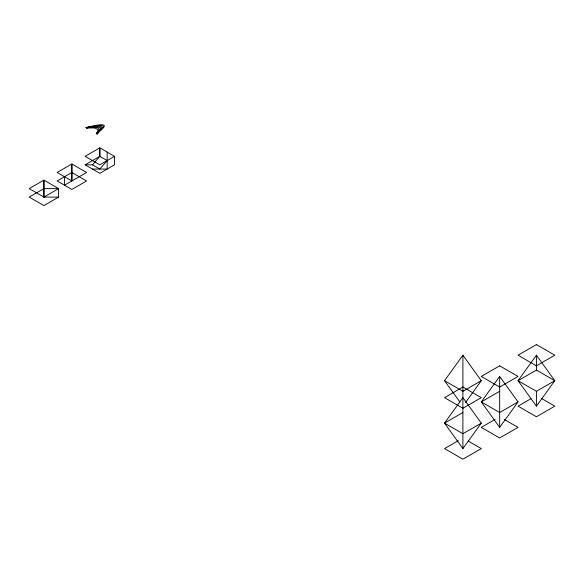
<?xml version="1.0" encoding="UTF-8"?>
<svg xmlns="http://www.w3.org/2000/svg" width="584" height="584" viewBox="0 0 584 584"><rect width="100%" height="100%" fill="white"/><g stroke="black" fill="none" stroke-linecap="round" stroke-linejoin="round"><path stroke-width="0.88" d="M43.902 197.1L43.902 180.12L58.612 188.61L58.612 197.1L43.902 205.59L29.2 197.1L43.902 188.61L58.612 188.61L43.902 197.1L29.2 188.61L43.902 180.12L43.902 197.1L58.612 197.1M71.861 180.96L71.861 163.98L57.159 172.47L71.861 180.96L71.861 163.98L86.563 172.47L64.51 185.201L64.51 176.711M107.171 160.571L99.82 169.061L92.469 164.819L99.82 156.329L99.82 147.84L114.522 156.329L114.522 164.819L99.82 173.309L85.118 164.819L99.82 156.329L107.558 160.797M536.419 370.073L554.8 380.688L536.419 391.302L518.037 380.688L536.419 370.073L536.419 355.218L554.8 380.688L536.419 406.157L518.037 380.688L536.419 355.218M96.28 133.539L96.608 132.911A51.772 29.886 0 0 1 97.47 131.488L98.207 129.779L95.499 128.312A7.548 4.358 0 0 0 93.849 127.896L86.841 128.093M96.469 133.656C105.237 126.159 91.104 126.662 86.644 127.984M459.747 401.792L444.519 380.688L462.9 355.218L481.282 380.688L465.528 402.515M499.663 376.439L481.282 401.909L499.663 427.379L518.037 401.909L499.663 376.439L499.663 427.379M462.9 448.6L481.282 423.137L462.9 397.668L444.519 423.137L462.9 448.6L462.9 355.218M97.061 133.992L103.222 127.086L103.288 126.159L101.098 125.494L97.689 125.545L86.06 127.64M114.522 156.329L99.82 164.819L85.118 156.329L99.82 147.84L99.82 156.329M481.282 380.688L462.9 391.302L444.519 380.688M462.9 412.523L444.519 423.137L462.9 433.744L481.282 423.137M499.663 391.302L481.282 401.909L499.663 412.523L518.037 401.909M458.301 440.643L444.519 448.6L462.9 459.214L481.282 448.6L468.259 441.088M495.064 419.421L481.282 427.379L499.663 437.993L518.037 427.379L504.255 419.421M531.06 398.638L518.037 406.157L536.419 416.764L554.8 406.157L541.784 398.638M85.863 127.531C91.002 126.56 114.062 120.027 99.616 131.21A62.561 36.12 0 0 0 97.251 134.108M86.257 127.757C89.943 126.903 109.208 122.968 98.63 131.59A55.064 31.791 0 0 0 96.864 133.882M86.454 127.867C90.98 127.056 96.141 125.677 100.506 127.765A1.555 0.898 0 0 1 100.806 128.341L98.265 131.67A66.028 38.121 0 0 0 96.667 133.765M85.118 164.819L92.9 164.819M92.469 169.061L107.171 169.061L107.171 152.081M536.419 391.302L536.419 406.157M71.861 172.47L57.159 180.96L71.861 189.45L86.563 180.96L71.861 172.47M462.9 387.053L444.519 397.668L462.9 408.274L481.282 397.668L462.9 387.053M499.663 365.832L481.282 376.439L499.663 387.053L518.037 376.439L499.663 365.832M536.419 344.604L518.037 355.218L536.419 365.832L554.8 355.218L536.419 344.604"/></g></svg>
